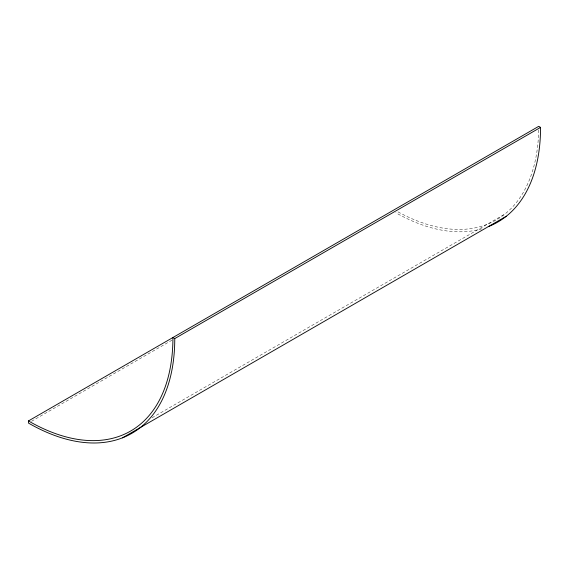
<?xml version="1.0" encoding="UTF-8"?>
<svg xmlns="http://www.w3.org/2000/svg" width="569" height="569" viewBox="0 0 569 569"><rect width="100%" height="100%" fill="white"/><g stroke="black" fill="none" stroke-linecap="round" stroke-linejoin="round"><path stroke-width="0.43" stroke-dasharray="2.85 2.13" d="M31.523 421.288L172.151 340.091M152.058 417.781L504.909 214.058M481.886 228.809A206.917 119.469 60 0 1 395.825 212.785M538.679 129.945A204.321 117.968 60 0 1 397.375 211.526"/><path stroke-width="0.85" d="M540.55 127.399L174.761 338.583A206.917 119.469 60 0 1 28.45 423.059L28.45 420.939L538.715 126.339L540.55 127.399A206.917 119.469 60 0 1 488.287 226.647M122.499 437.831L506.318 216.234M174.761 338.583L172.926 337.524A204.321 117.968 60 0 1 28.45 420.939"/></g></svg>
